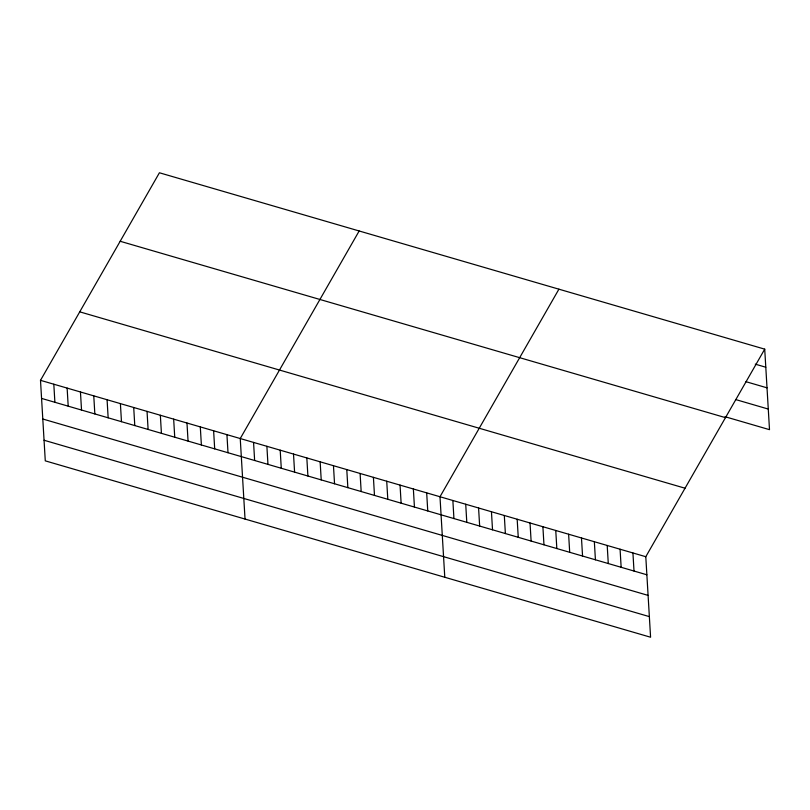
<?xml version="1.0" encoding="UTF-8"?>
<svg xmlns="http://www.w3.org/2000/svg" width="810" height="810" viewBox="0 0 810 810"><rect width="100%" height="100%" fill="white"/><g stroke="black" fill="none" stroke-linecap="round" stroke-linejoin="round"><path stroke-width="1.21" d="M764.721 349.15L645.793 556.713L650.582 637.227L45.279 460.849L40.5 380.335L159.418 172.773L764.721 349.15L769.5 429.664L725.061 416.715M359.164 230.982L240.246 438.544L245.035 519.058M558.92 289.18L439.992 496.743L444.781 577.257M755.264 364.156L765.794 367.224M745.969 381.692L767.019 387.828M735.531 399.522L768.275 409.06M120.174 241.269L725.476 417.646M79.745 311.84L685.037 488.217M40.5 380.335L645.793 556.713M41.573 398.409L646.866 574.786M42.798 419.013L648.091 595.39M44.064 440.245L649.357 616.623M632.934 552.967L634.007 571.04M620.075 549.221L621.149 567.284M607.206 545.474L608.28 563.537M594.348 541.718L595.421 559.791M581.479 537.972L582.552 556.045M568.62 534.225L569.693 552.298M555.761 530.479L556.835 548.542M542.892 526.733L543.966 544.796M530.034 522.976L531.107 541.05M517.175 519.23L518.248 537.303M504.306 515.484L505.379 533.557M491.447 511.738L492.52 529.811M478.578 507.992L479.652 526.054M465.72 504.245L466.793 522.308M452.861 500.489L453.934 518.562M426.678 492.865L427.751 510.938M413.363 488.987L414.436 507.05M400.049 485.099L401.122 503.172M386.724 481.221L387.798 499.294M373.41 477.343L374.483 495.416M360.096 473.465L361.169 491.528M346.781 469.587L347.854 487.65M333.467 465.699L334.54 483.772M320.142 461.821L321.216 479.895M306.828 457.944L307.901 476.007M293.514 454.066L294.587 472.129M280.199 450.178L281.272 468.251M266.885 446.3L267.958 464.373M253.56 442.422L254.634 460.485M226.932 434.656L228.005 452.729M213.617 430.778L214.69 448.851M200.303 426.9L201.376 444.974M186.978 423.022L188.052 441.085M173.664 419.134L174.737 437.208M160.35 415.257L161.423 433.33M147.035 411.379L148.108 429.452M133.711 407.501L134.784 425.564M120.396 403.613L121.47 421.686M107.082 399.735L108.155 417.808M93.768 395.857L94.841 413.93M80.453 391.979L81.526 410.042M67.129 388.091L68.202 406.164M53.814 384.213L54.888 402.286"/></g></svg>
